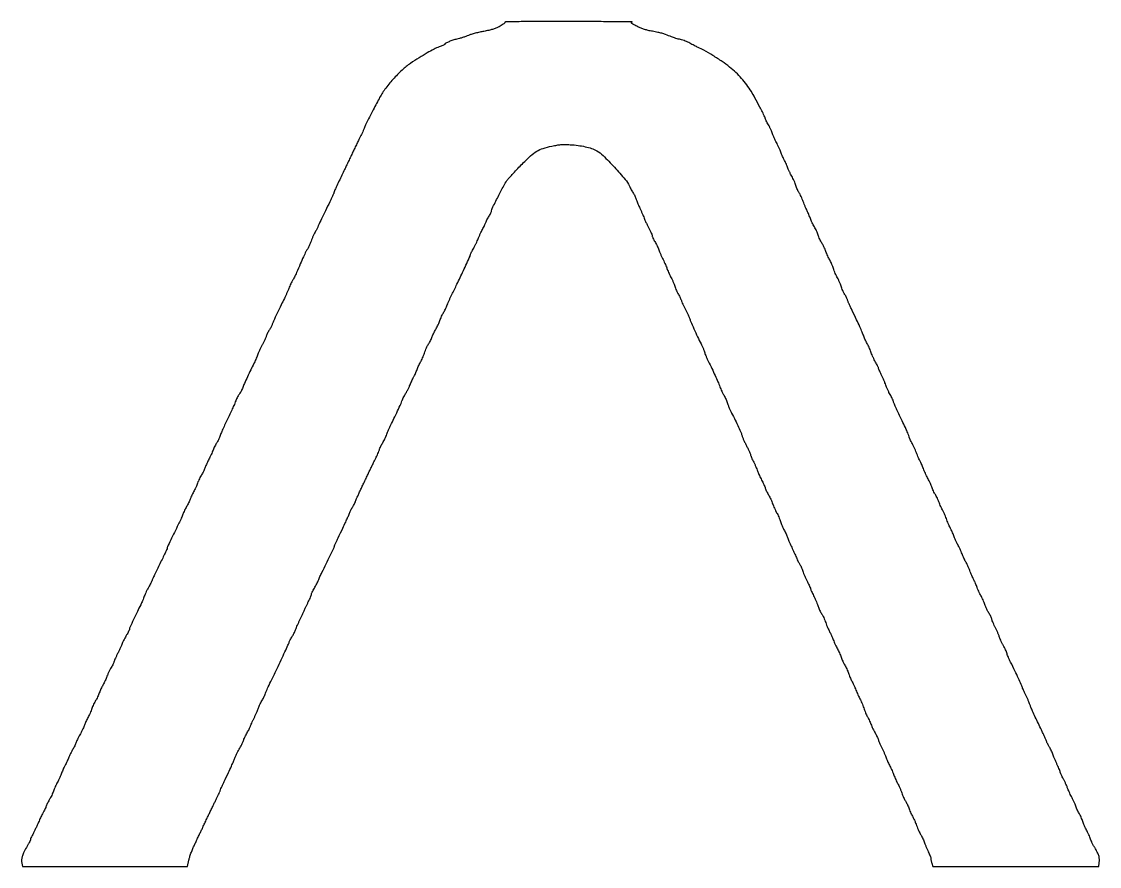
# Model space of a CAD drawing. Extents: x 123 to 7564, y 148 to 3762.
# Drawn here: x 4974 to 6290, y 148 to 1179 of the extents above; entities that cross this region are included whole.
import ezdxf

# ---------------------------------------------------------------- set-up
doc = ezdxf.new("R2010")
doc.units = 0

msp = doc.modelspace()

# ---------------------------------------------------------------- linework, layer by layer
msp.add_lwpolyline([(5564, 1177.652742, -0.223463), (5563.669324, 1176.949801, -0.017082), (5561.967385, 1175.636455, -0.02087), (5559.731551, 1174.167333, -0.014265), (5557.080459, 1172.68068, -0.022354), (5553.121281, 1170.82719, -0.024268), (5549.118118, 1169.39029, -0.020485), (5544.454425, 1168.173952, -0.009913), (5538.402568, 1166.982822, 0.011822), (5533.38261, 1165.974872, 0.009434), (5528.020802, 1164.658972, 0.00956), (5523.100862, 1163.251401, 0.02366), (5519.57211, 1161.982938, -0.012321), (5516.36327, 1160.746635, -0.007699), (5512.550105, 1159.450258, -0.007725), (5508.75105, 1158.288101, -0.013918), (5505.598459, 1157.471067, 0.02084), (5500.654213, 1156.116413, 0.022462), (5495.964494, 1154.383175, 0.020566), (5492.130756, 1152.578069, 0.134818), (5490.589097, 1151.144161, -0.136817), (5490.102647, 1150.69526, -0.00889), (5488.360881, 1149.841931, -0.012414), (5486.213363, 1148.901021, -0.008913), (5483.771248, 1147.952986, 0.03211), (5477.748562, 1145.287456, 0.010351), (5469.184514, 1140.591471, 0.009706), (5459.32709, 1134.660129, 0.007833), (5448.967855, 1127.921015, 0.039157), (5438.655546, 1119.739366, 0.023229), (5427.664302, 1108.525615, 0.023172), (5417.694749, 1096.262309, 0.037046), (5410.502288, 1084.845999, 0.001041), (5402.39612, 1069.503155, 0.004207), (5397.55009, 1060.093049, 0.006355), (5394.460458, 1053.768823, 0.025296), (5392.81465, 1049.777971, -0.014407), (5391.926012, 1047.482607, -0.005984), (5390.600028, 1044.433069, -0.005914), (5389.100756, 1041.197763, -0.007601), (5387.642176, 1038.261041, 0.004075), (5385.916713, 1034.847615, 0.001465), (5383.514183, 1029.961056, 0.001453), (5380.91221, 1024.589927, 0.001722), (5378.486244, 1019.5, -0.000307), (5376.001304, 1014.2481, -0.00022), (5373.217836, 1008.38125, -0.000222), (5370.562574, 1002.797373, -0.000478), (5368.51169, 998.5, 0.000543), (5361.639112, 984.094552, 0.003562), (5358.251925, 976.842107, 0.006092), (5356.285992, 972.41161, 0.035441), (5355.447568, 970, -0.034766), (5354.947177, 968.554419, -0.005205), (5353.71227, 965.7375, -0.005829), (5352.177966, 962.437627, -0.004999), (5350.488143, 959, 0.002242), (5345.021207, 948.031694, 0.003295), (5340.323048, 938.338361, 0.000932), (5336.265408, 929.783021, 0.110698), (5336, 928.598921, -0.112542), (5335.874442, 928.048162, -0.007558), (5335.147943, 926.59426, -0.010567), (5334.210457, 924.876766, -0.007704), (5333.09938, 923.00709, 0.0207), (5331.801626, 920.688122, 0.009255), (5330.279512, 917.539511, 0.009143), (5328.790312, 914.145729, 0.012257), (5327.573038, 911.013867, -0.010076), (5326.429296, 908.032753, -0.010021), (5325.164389, 905.094644, -0.009912), (5323.957198, 902.572423, -0.038157), (5323.060565, 901.085056, 0.040966), (5321.340194, 898.19469, 0.00536), (5318.262035, 891.728281, 0.005513), (5314.45229, 883.255019, 0.002914), (5309.903785, 872.665019, -0.009012), (5308.64918, 869.839525, -0.008473), (5307.268474, 867.001901, -0.008469), (5305.959429, 864.528243, -0.028785), (5304.988874, 862.984376, 0.033445), (5304.04035, 861.443909, 0.01019), (5302.812391, 858.994239, 0.010153), (5301.545223, 856.186771, 0.01092), (5300.424998, 853.396968, -0.00838), (5299.243064, 850.4097, -0.005449), (5297.782484, 846.997188, -0.005479), (5296.283828, 843.697023, -0.010376), (5294.992624, 841.077612, 0.006895), (5291.008263, 833.134644, 0.003482), (5286.19497, 823.020745, 0.002273), (5281.668265, 813.219862, 0.029995), (5280.23293, 809.498946, -0.029834), (5279.686671, 808.081484, -0.012928), (5278.801096, 806.263749, -0.01274), (5277.757001, 804.373609, -0.016521), (5276.700121, 802.699756, 0.019706), (5275.62696, 800.975898, 0.013255), (5274.533423, 798.93021, 0.013363), (5273.579119, 796.890865, 0.025637), (5272.943574, 795.20081, -0.024924), (5272.23344, 793.304212, -0.007401), (5270.962492, 790.480286, -0.007406), (5269.438307, 787.345192, -0.00793), (5267.85517, 784.327824, 0.00971), (5266.224101, 781.192015, 0.00739), (5264.555663, 777.697427, 0.007479), (5263.08839, 774.373442, 0.017334), (5262.112519, 771.827824, -0.011219), (5261.225219, 769.425788, -0.006619), (5260.06372, 766.596298, -0.00662), (5258.828255, 763.799776, -0.011263), (5257.712319, 761.5, 0.006018), (5253.996315, 754.042077, 0.004035), (5249.919601, 745.430698, 0.003784), (5246.266221, 737.390787, 0.014988), (5244.20765, 732.368042, -0.019011), (5243.277714, 730.150081, -0.013353), (5242.07161, 727.726279, -0.013498), (5240.790536, 725.464939, -0.027301), (5239.640336, 723.772877, 0.03063), (5238.494301, 722.062583, 0.014634), (5237.225529, 719.739318, 0.014447), (5236.037797, 717.227506, 0.019942), (5235.129079, 714.904836, -0.019378), (5233.935874, 711.844863, -0.003467), (5231.450102, 706.240795, -0.003741), (5228.441432, 699.713403, -0.00337), (5225.230495, 693, 0.003953), (5222.077152, 686.387237, 0.004859), (5219.243127, 680.164141, 0.004056), (5216.957124, 674.897418, 0.034896), (5216.12251, 672.473671, -0.029626), (5215.527188, 670.683828, -0.017566), (5214.619121, 668.625374, -0.017545), (5213.565136, 666.628617, -0.028725), (5212.519979, 665.02708, 0.027931), (5211.405411, 663.325091, 0.012589), (5210.128159, 660.980207, 0.012418), (5208.900184, 658.429977, 0.016565), (5207.921095, 656.053409, -0.010445), (5206.917384, 653.529819, -0.005924), (5205.602738, 650.515689, -0.005912), (5204.205465, 647.508444, -0.009692), (5202.943339, 645, 0.009491), (5201.718787, 642.568673, 0.006794), (5200.438503, 639.806291, 0.006863), (5199.290363, 637.140518, 0.014609), (5198.491755, 635.042692, -0.020816), (5197.68641, 633.003636, -0.010934), (5196.526037, 630.536589, -0.010858), (5195.224774, 628.056679, -0.016395), (5193.975594, 625.961967, 0.019524), (5192.703052, 623.79741, 0.011131), (5191.328086, 621.091744, 0.011105), (5190.063474, 618.302733, 0.018034), (5189.129, 615.874944, -0.015286), (5188.187726, 613.388837, -0.008462), (5186.895569, 610.411189, -0.008431), (5185.483225, 607.436033, -0.013433), (5184.165488, 604.947224, 0.01078), (5182.871183, 602.533724, 0.00783), (5181.531634, 599.795888, 0.007915), (5180.341651, 597.156319, 0.017133), (5179.529557, 595.083773, -0.019068), (5178.727432, 593.059763, -0.009809), (5177.57805, 590.58673, -0.009735), (5176.294021, 588.084727, -0.014495), (5175.065781, 585.952484, 0.015937), (5173.835849, 583.803, 0.010346), (5172.546397, 581.24661, 0.010405), (5171.389934, 578.695879, 0.019392), (5170.577782, 576.577355, -0.0157), (5169.73494, 574.329257, -0.006399), (5168.454503, 571.324966, -0.006324), (5166.995125, 568.128819, -0.008025), (5165.563266, 565.217089, 0.003879), (5160.764278, 555.65916, 0.00433), (5156.290139, 546.371031, 0.001388), (5152.29456, 537.827859, 0.111986), (5151.987451, 536.398571, -0.111457), (5151.816445, 535.59864, -0.00115), (5149.384107, 530.362981, -0.003633), (5146.514856, 524.33838, -0.002343), (5143.107381, 517.398571, 0.002127), (5139.647669, 510.360079, 0.002954), (5136.612444, 504.02333, 0.001825), (5134.1108, 498.669823, 0.037337), (5133.484465, 497, -0.037635), (5132.990856, 495.68641, -0.009337), (5131.983492, 493.61875, -0.009496), (5130.737815, 491.28907, -0.009395), (5129.400295, 489, 0.01636), (5127.972166, 486.475796, 0.010091), (5126.451354, 483.421411, 0.010116), (5125.068743, 480.338305, 0.01784), (5124.071039, 477.732463, -0.010914), (5123.133984, 475.1797, -0.007082), (5121.945015, 472.268979, -0.007121), (5120.702744, 469.45855, -0.013404), (5119.607454, 467.232463, 0.008133), (5115.536868, 459.174864, 0.004734), (5110.902755, 449.383639, 0.001489), (5106.377544, 439.506392, 0.107063), (5106, 437.76342, -0.104482), (5105.823991, 436.930317, -0.010046), (5104.943433, 435.042815, -0.012437), (5103.780673, 432.817361, -0.00951), (5102.403177, 430.441172, 0.009549), (5100.893971, 427.837312, 0.007213), (5099.333089, 424.923344, 0.007298), (5097.945768, 422.142408, 0.016735), (5097.002669, 420, -0.008801), (5096.035669, 417.705248, -0.002843), (5094.524591, 414.340539, -0.002834), (5092.801275, 410.616939, -0.003177), (5091.099492, 407.052897, 0.004806), (5089.52889, 403.735841, 0.006866), (5088.204226, 400.760561, 0.004028), (5087.146745, 398.23894, 0.097566), (5087, 397.494069, -0.109251), (5086.846715, 396.800917, -0.007935), (5085.987699, 395.02782, -0.010797), (5084.873848, 392.932555, -0.007953), (5083.553868, 390.659474, 0.015641), (5082.07387, 388.018135, 0.009332), (5080.47185, 384.791072, 0.009337), (5078.994638, 381.51363, 0.015948), (5077.90114, 378.718303, -0.013099), (5076.886738, 376.080983, -0.010522), (5075.662537, 373.298127, -0.010669), (5074.421411, 370.772859, -0.026547), (5073.378986, 368.998727, 0.025708), (5072.354267, 367.261406, 0.011397), (5071.175248, 364.873944, 0.011247), (5070.038625, 362.283074, 0.014892), (5069.128535, 359.873594, -0.016255), (5068.200658, 357.437134, -0.011499), (5067.008518, 354.763128, -0.011623), (5065.74988, 352.25821, -0.02394), (5064.628535, 350.373594, 0.024581), (5063.502354, 348.475313, 0.011556), (5062.22728, 345.92223, 0.01142), (5061.011903, 343.180345, 0.01576), (5060.056117, 340.663106, -0.01379), (5059.077366, 338.054466, -0.008391), (5057.784964, 335.025562, -0.008406), (5056.401452, 332.062947, -0.014692), (5055.143309, 329.664379, 0.012717), (5053.941219, 327.39451, 0.009573), (5052.731897, 324.842036, 0.009694), (5051.686752, 322.396823, 0.021928), (5051.014309, 320.5, -0.027516), (5050.288022, 318.521733, -0.009664), (5049.036662, 315.765625, -0.009562), (5047.54105, 312.781898, -0.011051), (5046, 310, 0.010611), (5044.456187, 307.218881, 0.009173), (5042.952272, 304.237475, 0.009269), (5041.688783, 301.484695, 0.026401), (5040.948019, 299.510553, -0.023663), (5040.261162, 297.649168, -0.011211), (5039.21046, 295.31669, -0.011084), (5038.000107, 292.92108, -0.015402), (5036.803932, 290.835773, 0.014637), (5035.526294, 288.616316, 0.007647), (5034.059397, 285.783184, 0.007599), (5032.642218, 282.828815, 0.011529), (5031.509181, 280.214873, -0.007843), (5030.436399, 277.689075, -0.006314), (5029.206657, 275.007372, -0.006388), (5028.007589, 272.558702, -0.016229), (5027.057637, 270.82226, 0.020777), (5026.142705, 269.113103, 0.009022), (5025.063568, 266.77187, 0.00891), (5024.004184, 264.238264, 0.011714), (5023.133586, 261.888276, -0.01537), (5022.188521, 259.393421, -0.00846), (5020.888172, 256.399611, -0.008427), (5019.465216, 253.40456, -0.013356), (5018.13572, 250.894478, 0.013489), (5016.804567, 248.379648, 0.008434), (5015.376394, 245.369363, 0.008463), (5014.068654, 242.353833, 0.015226), (5013.114451, 239.832658, -0.016097), (5012.188614, 237.399245, -0.01066), (5010.977499, 234.665712, -0.010734), (5009.685809, 232.057629, -0.020448), (5008.518683, 230.029595, 0.015808), (5007.383258, 228.09831, 0.010362), (5006.193089, 225.807434, 0.010427), (5005.125624, 223.525619, 0.019651), (5004.376438, 221.635746, -0.018444), (5003.65305, 219.798013, -0.01132), (5002.67319, 217.68675, -0.011344), (5001.607321, 215.638667, -0.019811), (5000.620245, 214, 0.023232), (4999.587826, 212.259237, 0.010053), (4998.370346, 209.855078, 0.009922), (4997.175406, 207.241372, 0.012977), (4996.19357, 204.80452, -0.014172), (4995.065847, 202.024767, -0.005564), (4993.361009, 198.256606, -0.005502), (4991.426224, 194.220494, -0.006833), (4989.534434, 190.511657, 0.00557), (4987.797283, 187.127146, 0.007876), (4986.33199, 184.072832, 0.0049), (4985.171676, 181.486811, 0.103356), (4985, 180.665173, -0.111166), (4984.816094, 179.848231, -0.005189), (4983.567823, 177.285257, -0.008364), (4981.992346, 174.261497, -0.005891), (4980.124503, 170.913136, 0.013741), (4976.671127, 164.487431, 0.044303), (4974.886502, 159.981592, 0.061846), (4974.242856, 156.116906, 0.052264), (4974.503671, 151.978274), (4975.175796, 148), (5075.93853, 148), (5176.701265, 148), (5178.445837, 155.75, -0.021488), (5179.432183, 159.393397, -0.010101), (5181.002259, 164.014062, -0.009988), (5182.844722, 168.796515, -0.013847), (5184.698727, 173, -0.000028), (5186.734923, 177.290092, -0.000017), (5189.138529, 182.353125, -0.000017), (5191.520006, 187.36867, -0.00003), (5193.482115, 191.5, 0.000652), (5195.454045, 195.665367, 0.000353), (5197.869273, 200.79375, 0.000352), (5200.320293, 206.017223, 0.000556), (5202.413834, 210.5, -0.002619), (5204.513258, 214.947419, -0.001708), (5206.980702, 220.059375, -0.001718), (5209.421151, 225.028146, -0.003281), (5211.421491, 229, 0.005129), (5213.136883, 232.437629, 0.005988), (5214.692885, 235.7375, 0.005343), (5215.944128, 238.554849, 0.035836), (5216.44823, 240, -0.032561), (5216.948391, 241.46459, -0.004555), (5218.204881, 244.409375, -0.005191), (5219.762289, 247.870905, -0.004387), (5221.479415, 251.5, 0.001567), (5226.735386, 262.448181, 0.004133), (5230.41017, 270.331873, 0.00551), (5232.988743, 276.154479, 0.01685), (5234.559189, 280.177395, -0.022175), (5235.407614, 282.284252, -0.008478), (5236.766287, 285.13961, -0.008376), (5238.348368, 288.194629, -0.010181), (5239.935851, 291, 0.011302), (5241.501831, 293.781907, 0.009805), (5243.019312, 296.765625, 0.00991), (5244.286955, 299.521906, 0.028319), (5245.019395, 301.5, -0.025368), (5245.716638, 303.417689, -0.01047), (5246.844492, 305.940625, -0.010327), (5248.169304, 308.601315, -0.01308), (5249.507239, 311, 0.008795), (5250.809872, 313.289069, 0.00884), (5252.028939, 315.61875, 0.008696), (5253.019905, 317.68589, 0.034702), (5253.514923, 319, -0.027602), (5254.022632, 320.408033, -0.004943), (5255.139082, 322.96875, -0.005324), (5256.510229, 325.94528, -0.004787), (5257.992991, 329, 0.006799), (5259.513482, 332.164801, 0.006178), (5260.99796, 335.471875, 0.006195), (5262.252509, 338.46268, 0.019757), (5262.985306, 340.5, -0.024499), (5263.695691, 342.417731, -0.010128), (5264.834478, 344.940625, -0.009993), (5266.16681, 347.60133, -0.012683), (5267.507239, 350, 0.009228), (5268.807253, 352.289069, 0.009299), (5270.018468, 354.61875, 0.009149), (5270.998162, 356.686052, 0.036644), (5271.479278, 358, -0.035534), (5272.431918, 360.619678, -0.003165), (5275.33332, 367.010891, -0.003115), (5279.58503, 376.072479, -0.000994), (5286.020406, 389.5, 0.001783), (5291.082417, 400.104867, 0.002274), (5295.670293, 409.920494, 0.001964), (5299.42425, 418.132712, 0.015487), (5301.03139, 422, -0.021504), (5301.730008, 423.625626, -0.010376), (5302.755828, 425.646875, -0.010269), (5303.914065, 427.713, -0.014506), (5305.035617, 429.5, 0.019575), (5306.153952, 431.322642, 0.012869), (5307.302673, 433.5, 0.012954), (5308.312734, 435.680362, 0.024239), (5308.996498, 437.5, -0.018856), (5309.737193, 439.537465, -0.005926), (5310.995439, 442.528125, -0.005911), (5312.4799, 445.835201, -0.006515), (5313.996073, 449, 0.003456), (5315.518267, 452.128121, 0.003301), (5317.020828, 455.325, 0.003272), (5318.310427, 458.165187, 0.011786), (5319.077762, 460, -0.01401), (5319.850031, 461.823786, -0.003969), (5321.15329, 464.61737, -0.003995), (5322.676321, 467.750797, -0.004215), (5324.222746, 470.803811, 0.009031), (5325.669234, 473.729084, 0.011528), (5326.890432, 476.477664, 0.009557), (5327.80947, 478.806068, 0.089443), (5328, 479.86264, -0.096637), (5328.196962, 480.872208, -0.01325), (5329.059764, 482.84734, -0.014812), (5330.226325, 485.155453, -0.012033), (5331.607707, 487.558828, 0.010065), (5333.089839, 490.114164, 0.008449), (5334.559822, 492.879629, 0.008546), (5335.81699, 495.452018, 0.02314), (5336.591317, 497.329271, -0.013764), (5337.318942, 499.19159, -0.005518), (5338.412027, 501.69947, -0.005456), (5339.650001, 504.377709, -0.006863), (5340.857363, 506.829271, 0.003088), (5346.081824, 517.238576, 0.003236), (5351.095374, 527.551, 0.000773), (5355.728222, 537.277925, 0.111771), (5356.001935, 538.5, -0.101621), (5356.142054, 539.190285, -0.002836), (5357.356837, 541.996875, -0.005703), (5358.848257, 545.287283, -0.003873), (5360.61757, 549, 0.000921), (5366.368636, 560.886776, 0.003664), (5369.831135, 568.214, 0.005904), (5372.169888, 573.418748, 0.010623), (5373.945907, 577.748492, -0.014108), (5374.901198, 580.031937, -0.009802), (5376.102571, 582.557245, -0.009894), (5377.35232, 584.937777, -0.020053), (5378.445922, 586.748492, 0.018576), (5379.497966, 588.478828, 0.011399), (5380.613488, 590.588794, 0.011423), (5381.623455, 592.730238, 0.01994), (5382.347521, 594.553786, -0.016279), (5383.215897, 596.788333, -0.003424), (5384.886821, 600.632223, -0.003585), (5386.888399, 605.065733, -0.00339), (5388.990454, 609.553786, 0.000419), (5391.312681, 614.436174, 0.000273), (5393.985221, 620.075175, 0.000275), (5396.585488, 625.577238, 0.000525), (5398.667037, 630, -0.001914), (5400.616668, 634.112769, -0.001443), (5402.789863, 638.61875, -0.001458), (5404.857203, 642.84245, -0.00337), (5406.440676, 646, 0.008468), (5407.800413, 648.781825, 0.007173), (5409.144946, 651.765625, 0.007246), (5410.291909, 654.52039, 0.020049), (5410.99204, 656.5, -0.024908), (5411.669731, 658.35854, -0.011996), (5412.711816, 660.670588, -0.011863), (5413.916226, 663.034787, -0.016645), (5415.109982, 665.080725, 0.019371), (5416.352879, 667.237804, 0.010695), (5417.71078, 669.960698, 0.01065), (5418.971193, 672.783753, 0.016814), (5419.917734, 675.260891, -0.012696), (5420.873012, 677.823994, -0.0069), (5422.169338, 680.925073, -0.00687), (5423.575691, 684.045009, -0.010808), (5424.877484, 686.680166, 0.007147), (5428.767677, 694.411855, 0.004165), (5433.223057, 703.789401, 0.00257), (5437.350096, 712.786564, 0.039356), (5438.509484, 716, -0.041224), (5439.006276, 717.361011, -0.008388), (5440.121682, 719.675, -0.008788), (5441.514815, 722.328123, -0.00814), (5443.03533, 725, 0.010462), (5444.662299, 727.890077, 0.007349), (5446.376574, 731.20625, 0.007419), (5447.924449, 734.430528, 0.015377), (5449.016824, 737, -0.00964), (5449.978647, 739.336476, -0.007776), (5451.098861, 741.809366, -0.007871), (5452.204854, 744.060675, -0.019957), (5453.09802, 745.648906, 0.023984), (5453.97345, 747.235352, 0.00969), (5455.019779, 749.475886, 0.009562), (5456.054817, 751.934966, 0.011977), (5456.915727, 754.255056, -0.015003), (5457.812944, 756.628855, -0.010455), (5458.960635, 759.253054, -0.010557), (5460.168398, 761.726059, -0.021424), (5461.240533, 763.606151, 0.026876), (5462.340014, 765.583981, 0.010603), (5463.645494, 768.412432, 0.010458), (5464.929971, 771.534596, 0.012875), (5465.99109, 774.5, -0.014863), (5467.068315, 777.473116, -0.011792), (5468.401661, 780.61875, -0.011966), (5469.777659, 783.478757, -0.028996), (5470.962843, 785.5, 0.019811), (5472.118979, 787.391252, 0.010822), (5473.392532, 789.79375, 0.01077), (5474.582828, 792.294466, 0.016834), (5475.486962, 794.5, -0.015545), (5476.402464, 796.749768, -0.009052), (5477.632395, 799.392003, -0.009044), (5478.961542, 801.996654, -0.015092), (5480.184707, 804.13235, 0.018059), (5481.409577, 806.300746, 0.010178), (5482.745121, 809.011876, 0.010148), (5483.983138, 811.806079, 0.016355), (5484.910031, 814.238501, -0.014962), (5485.809428, 816.618657, -0.010448), (5486.958892, 819.248191, -0.010551), (5488.167868, 821.724975, -0.021468), (5489.240293, 823.606151, 0.019999), (5490.331116, 825.506607, 0.009285), (5491.600749, 828.053145, 0.009181), (5492.836941, 830.78039, 0.012641), (5493.839674, 833.276897, -0.010426), (5494.907392, 835.969613, -0.005214), (5496.363816, 839.331742, -0.005174), (5497.944191, 842.781692, -0.007608), (5499.410002, 845.776897, 0.00628), (5505.609695, 858.360472, 0.002835), (5513.437144, 875.006652, 0.00055), (5521.583495, 892.640086, 0.107663), (5522.002571, 894.539319, -0.11193), (5522.142818, 895.150382, -0.006695), (5522.99058, 896.853219, -0.009782), (5524.076152, 898.864754, -0.007049), (5525.362396, 901.067384, 0.014385), (5526.808172, 903.628768, 0.008668), (5528.380874, 906.742055, 0.008679), (5529.837716, 909.893038, 0.015005), (5530.923622, 912.567384, -0.012061), (5531.987223, 915.231693, -0.007207), (5533.373261, 918.349207, -0.007212), (5534.843869, 921.415567, -0.012412), (5536.16788, 923.919277, 0.009), (5537.424872, 926.257509, 0.007344), (5538.68765, 928.80261, 0.007431), (5539.780881, 931.179941, 0.019246), (5540.476481, 932.933341, -0.024242), (5541.179819, 934.65585, -0.009971), (5542.290962, 936.920852, -0.009838), (5543.581972, 939.308414, -0.012452), (5544.872398, 941.459845, 0.014037), (5546.069827, 943.47065, 0.016692), (5547.081267, 945.434251, 0.015611), (5547.820374, 947.129922, 0.095244), (5548, 948.06435, -0.115616), (5548.667919, 950.914263, -0.002009), (5555.840262, 965.23068, -0.004716), (5562.771328, 978.613018, -0.031527), (5566.690298, 985, -0.028267), (5568.715409, 987.556651, -0.004178), (5573.134367, 992.447272, -0.0047), (5578.463841, 998.139088, -0.004027), (5584.179077, 1004.033265, -0.011617), (5595.518484, 1015.018249, -0.048557), (5603.079389, 1020.757153, -0.061659), (5610.69152, 1024.239503, -0.026678), (5621.5, 1027.028695, -0.010147), (5627.727233, 1028.15484, -0.021522), (5632.594338, 1028.719889, -0.021237), (5637.532261, 1028.868436, -0.009622), (5644, 1028.663749, -0.019795), (5653.433882, 1027.807993, -0.023661), (5662.218077, 1026.233474, -0.025894), (5669.946908, 1024.040679, -0.042577), (5676.167188, 1021.312488, -0.070851), (5683.956105, 1015.514529, -0.010108), (5697.841733, 1001.172093, -0.009969), (5711.144592, 986.279171, -0.073294), (5716.22246, 978.229998, 0.012421), (5717.186872, 976.188422, 0.006889), (5718.458967, 973.744551, 0.006866), (5719.816138, 971.303615, 0.011001), (5721.048143, 969.263035, -0.018044), (5722.185435, 967.317929, -0.015073), (5723.253828, 965.176931, -0.015339), (5724.112361, 963.157812, -0.039591), (5724.568327, 961.642158, 0.032872), (5725.027681, 960.037484, 0.009895), (5725.932637, 957.664355, 0.00987), (5727.055932, 955.03571, 0.010566), (5728.258081, 952.513094, -0.008089), (5729.575646, 949.783189, -0.004893), (5731.051574, 946.510769, -0.0049), (5732.453854, 943.231768, -0.00858), (5733.541192, 940.486793, 0.012351), (5734.700469, 937.62346, 0.005631), (5736.348913, 933.938679, 0.005572), (5738.17386, 930.092914, 0.007634), (5739.907207, 926.676191, -0.008598), (5741.474617, 923.571733, -0.011158), (5742.797742, 920.671742, -0.008981), (5743.799894, 918.218146, -0.092715), (5744, 917.148272, 0.093445), (5744.183249, 916.176313, 0.016307), (5744.921901, 914.454772, 0.017204), (5745.936872, 912.468115, 0.014679), (5747.138386, 910.445781, -0.017172), (5748.468013, 908.1822, -0.01083), (5749.87011, 905.456528, -0.010872), (5751.133734, 902.713585, -0.019585), (5752.030775, 900.406228, 0.014212), (5752.948353, 897.968821, 0.00617), (5754.299585, 894.780047, 0.006099), (5755.820315, 891.423028, 0.008068), (5757.291316, 888.406228, -0.008191), (5758.72272, 885.468797, -0.007172), (5760.123965, 882.353704, -0.007228), (5761.308682, 879.503301, -0.021289), (5762.010302, 877.5, 0.022752), (5762.699332, 875.55093, 0.008783), (5763.823766, 872.9125, 0.008675), (5765.144769, 870.090283, 0.010596), (5766.48121, 867.5, -0.013049), (5767.856428, 864.80216, -0.00871), (5769.295492, 861.646875, -0.008772), (5770.584747, 858.536423, -0.016987), (5771.486034, 856, 0.018438), (5772.358595, 853.566817, 0.011647), (5773.545725, 850.79375, 0.011694), (5774.841516, 848.119231, 0.021035), (5776.045405, 846, -0.016418), (5777.172952, 844.057131, -0.014021), (5778.23471, 841.940625, -0.014247), (5779.091564, 839.960722, -0.038507), (5779.548176, 838.5, 0.041056), (5780.071216, 836.856196, 0.008237), (5781.287619, 834.03125, 0.008653), (5782.818421, 830.782817, 0.007983), (5784.501077, 827.5, -0.005514), (5786.185236, 824.253829, -0.006325), (5787.720198, 821.115625, -0.005745), (5788.956346, 818.42572, -0.035745), (5789.473252, 817, 0.032993), (5790.819368, 813.222494, 0.003085), (5794.798278, 804.178208, 0.004303), (5799.297434, 794.348024, 0.005731), (5803.563839, 785.5, -0.006414), (5805.272883, 781.943229, -0.00884), (5806.709821, 778.703125, -0.006057), (5807.826566, 775.967924, -0.099433), (5808, 775, 0.099186), (5808.172962, 774.03198, 0.006048), (5809.286486, 771.296875, 0.008824), (5810.719362, 768.056769, 0.006404), (5812.423589, 764.5, -0.003911), (5816.799635, 755.482692, -0.00485), (5820.724766, 747.020163, -0.005333), (5824.031862, 739.492157, -0.010243), (5826.494183, 733.376609, 0.012016), (5827.566055, 730.741464, 0.008944), (5828.870079, 727.884836, 0.009052), (5830.197524, 725.233793, 0.020194), (5831.323233, 723.280017, -0.023731), (5832.393822, 721.391158, -0.012767), (5833.540801, 718.97152, -0.012688), (5834.586586, 716.439957, -0.019427), (5835.350288, 714.192179, 0.020933), (5836.208001, 711.692428, 0.008034), (5837.599634, 708.292014, 0.007939), (5839.229791, 704.645587, 0.009681), (5840.874735, 701.28877, -0.005344), (5845.277204, 692.498469, -0.006343), (5849.239839, 684.101794, -0.005472), (5852.413011, 676.944524, -0.041629), (5853.583033, 673.450821, 0.039275), (5854.137904, 671.767739, 0.006298), (5855.516861, 668.591228, 0.006933), (5857.24365, 664.885131, 0.006032), (5859.152487, 661.051231, -0.005727), (5861.009506, 657.327104, -0.008026), (5862.576043, 653.95643, -0.00516), (5863.810511, 651.105918, -0.099922), (5864, 650.167201, 0.094083), (5864.171897, 649.261748, 0.006946), (5865.133565, 646.916357, 0.009463), (5866.380885, 644.137711, 0.007032), (5867.858944, 641.11597, -0.00694), (5869.429429, 637.906762, -0.006367), (5870.957218, 634.562191, -0.006376), (5872.244199, 631.543525, -0.02074), (5872.987319, 629.5, 0.021271), (5873.698467, 627.55083, 0.008236), (5874.841553, 624.9125, 0.008137), (5876.175701, 622.090266, 0.00997), (5877.517, 619.5, -0.010458), (5878.8551, 616.90972, -0.008556), (5880.179611, 614.0875, -0.008663), (5881.308707, 611.449089, -0.022426), (5882.002985, 609.5, 0.025159), (5882.676469, 607.641466, 0.012112), (5883.715031, 605.329412, 0.011976), (5884.917022, 602.965222, 0.016791), (5886.109982, 600.919275, -0.019779), (5887.35657, 598.751705, -0.010682), (5888.726491, 595.993637, -0.010624), (5890.003961, 593.120612, -0.016446), (5890.971219, 590.583654, 0.013918), (5891.939233, 588.005647, 0.008383), (5893.222539, 585.002223, 0.008393), (5894.599345, 582.057508, 0.014517), (5895.854899, 579.664379, -0.015815), (5897.093509, 577.288583, -0.00954), (5898.417176, 574.401411, -0.009552), (5899.62397, 571.479596, -0.01649), (5900.5, 569, 0.015421), (5901.366102, 566.531721, 0.009182), (5902.540727, 563.646875, 0.009186), (5903.81824, 560.812154, 0.015666), (5905.001792, 558.5, -0.012201), (5906.150742, 556.293279, -0.00895), (5907.320575, 553.79375, -0.009054), (5908.343307, 551.386403, -0.019788), (5909.019219, 549.5, 0.018568), (5909.723958, 547.517931, 0.006704), (5910.866836, 544.754546, 0.006639), (5912.200612, 541.758544, 0.007842), (5913.543791, 538.962284, -0.005698), (5914.978255, 536.008503, -0.003571), (5916.592234, 532.522049, -0.003584), (5918.132557, 529.065824, -0.00653), (5919.333004, 526.2187, 0.010246), (5920.442978, 523.639847, 0.009299), (5921.692633, 521.023097, 0.009354), (5922.898018, 518.723738, 0.029315), (5923.824715, 517.246164, -0.036975), (5924.717791, 515.772578, -0.012417), (5925.803784, 513.501901, -0.012278), (5926.884965, 510.921121, -0.013743), (5927.795528, 508.384843, 0.013914), (5928.811706, 505.557423, 0.007056), (5930.238953, 502.055059, 0.007003), (5931.814797, 498.479166, 0.010379), (5933.303977, 495.395094, -0.005728), (5934.699683, 492.571964, -0.006202), (5935.992892, 489.791059, -0.005871), (5937.043331, 487.381705, -0.029717), (5937.532056, 486, 0.029691), (5938.015377, 484.633342, 0.006227), (5939.031168, 482.307294, 0.006508), (5940.280288, 479.634676, 0.00612), (5941.623787, 476.939726, -0.011081), (5943.02429, 474.059199, -0.00827), (5944.444719, 470.825121, -0.008369), (5945.682393, 467.73146, -0.018791), (5946.492756, 465.336348, 0.022398), (5947.259945, 463.121579, 0.014487), (5948.334629, 460.630024, 0.014568), (5949.528846, 458.251583, 0.026551), (5950.659892, 456.396623, -0.029586), (5951.851005, 454.41623, -0.011963), (5953.246455, 451.588383, -0.011788), (5954.607088, 448.465589, -0.01467), (5955.716557, 445.5, 0.010363), (5956.799756, 442.526854, 0.008382), (5958.081282, 439.38125, 0.008488), (5959.361874, 436.518341, 0.021571), (5960.414492, 434.5, -0.017083), (5961.456793, 432.544433, -0.007689), (5962.696339, 429.9125, -0.007602), (5963.921728, 427.08979, -0.010278), (5964.937577, 424.5, 0.011384), (5965.988154, 421.838997, 0.007274), (5967.323806, 418.79375, 0.007308), (5968.720648, 415.845809, 0.01351), (5969.95425, 413.5, -0.014766), (5971.148486, 411.215143, -0.009168), (5972.420366, 408.469155, -0.009195), (5973.576989, 405.710701, -0.01638), (5974.411509, 403.394996, 0.019992), (5975.254612, 401.107397, 0.011739), (5976.434958, 398.439681, 0.011731), (5977.742431, 395.823769, 0.019556), (5978.978745, 393.694568, -0.021592), (5980.207062, 391.559166, -0.012892), (5981.489897, 388.923951, -0.012895), (5982.634215, 386.228393, -0.021754), (5983.434883, 383.907317, 0.017966), (5984.210702, 381.601793, 0.0112), (5985.27615, 378.956775, 0.011236), (5986.445201, 376.392837, 0.019958), (5987.537935, 374.345057, -0.017544), (5988.697658, 372.196769, -0.007717), (5990.087149, 369.279353, -0.007626), (5991.467309, 366.136613, -0.010147), (5992.619468, 363.237312, 0.009279), (5993.756335, 360.361961, 0.007323), (5995.089407, 357.292496, 0.007413), (5996.411697, 354.477884, 0.018172), (5997.488643, 352.460548, -0.023449), (5998.546113, 350.428376, -0.009445), (5999.805227, 347.563024, -0.009322), (6001.047261, 344.421444, -0.011662), (6002.076449, 341.460548, 0.011963), (6003.093934, 338.539003, 0.010281), (6004.299812, 335.516536, 0.010403), (6005.508242, 332.817676, 0.029131), (6006.50133, 331, -0.021973), (6007.495284, 329.241028, -0.008919), (6008.698888, 326.765625, -0.008805), (6009.900651, 324.05359, -0.011084), (6010.912729, 321.5, 0.013792), (6011.969796, 318.874494, 0.009334), (6013.311807, 315.940625, 0.009408), (6014.715976, 313.152134, 0.018487), (6015.954723, 311, -0.017029), (6017.122318, 308.985086, -0.011997), (6018.30166, 306.646875, -0.012125), (6019.322919, 304.353238, -0.024782), (6019.989132, 302.5, 0.021592), (6020.70678, 300.462969, 0.006738), (6021.955124, 297.471875, 0.00672), (6023.441069, 294.164807, 0.007371), (6024.971696, 291, -0.007062), (6026.504734, 287.835196, -0.006429), (6027.997918, 284.528125, -0.006445), (6029.256715, 281.537155, -0.02061), (6029.98711, 279.5, 0.02127), (6030.670026, 277.603149, 0.009416), (6031.723907, 275.157964, 0.0093), (6032.939235, 272.605475, 0.012375), (6034.143309, 270.335621, -0.014493), (6035.399022, 267.943999, -0.008405), (6036.774706, 265.004254, -0.008397), (6038.055998, 262.007897, -0.013983), (6039.021196, 259.438393, 0.013045), (6039.966212, 256.908222, 0.008509), (6041.18183, 254.037505, 0.008559), (6042.463752, 251.276623, 0.01614), (6043.606809, 249.102772, -0.018129), (6044.774375, 246.860712, -0.008332), (6046.139245, 243.862522, -0.00824), (6047.472194, 240.656787, -0.01129), (6048.558235, 237.72709, 0.01248), (6049.606977, 234.918547, 0.011421), (6050.824215, 232.080564, 0.011508), (6052.02701, 229.597145, 0.036197), (6052.988774, 228.015766, -0.032658), (6053.928044, 226.495685, -0.012391), (6055.043442, 224.263559, -0.012211), (6056.139861, 221.76967, -0.014606), (6057.045214, 219.368582, 0.01322), (6057.978098, 216.873551, 0.009062), (6059.16197, 214.091784, 0.00914), (6060.400721, 211.452076, 0.018263), (6061.493088, 209.421581, -0.020134), (6062.629167, 207.290775, -0.008026), (6064.02007, 204.285896, -0.007928), (6065.418589, 200.992849, -0.00989), (6066.607731, 197.889957, 0.011267), (6067.787258, 194.837335, 0.00982), (6069.155799, 191.696318, 0.009923), (6070.505829, 188.904266, 0.028602), (6071.587588, 187.04701, -0.024629), (6072.624556, 185.298723, -0.011263), (6073.811279, 182.924885, -0.011123), (6074.951382, 180.363704, -0.015059), (6075.859025, 177.998727, 0.010146), (6076.816429, 175.4289, 0.005026), (6078.12987, 172.205876, 0.004986), (6079.559378, 168.889631, 0.007278), (6080.889949, 166, -0.010317), (6082.080186, 163.373236, -0.01242), (6083.08554, 160.855956, -0.011129), (6083.827863, 158.70891, -0.077706), (6083.999211, 157.61602, 0.038396), (6084.074936, 156.636739, 0.011247), (6084.340015, 155.149815, 0.011226), (6084.714833, 153.484342, 0.011821), (6085.158288, 151.86602), (6086.316575, 148), (6187.597015, 148), (6288.877454, 148), (6289.53844, 152.407768, 0.041414), (6289.818869, 156.646091, 0.062747), (6289.296432, 160.299358, 0.050732), (6287.777202, 164.230856, 0.01815), (6284.85807, 169.493685, -0.012502), (6283.187083, 172.427656, -0.009389), (6281.491219, 175.733907, -0.009506), (6280.012472, 178.906627, -0.021446), (6279.043105, 181.374713, 0.016026), (6278.132189, 183.769938, 0.008434), (6276.856057, 186.68745, 0.008382), (6275.447172, 189.634403, 0.012771), (6274.116876, 192.138912, -0.015795), (6272.802306, 194.650346, -0.010367), (6271.441529, 197.618245, -0.010433), (6270.235652, 200.566105, -0.019693), (6269.407956, 202.99799, 0.01891), (6268.621154, 205.321643, 0.01264), (6267.554544, 207.919541, 0.012737), (6266.391111, 210.388684, 0.024327), (6265.312349, 212.297258, -0.020848), (6264.215377, 214.206923, -0.010709), (6262.994259, 216.682159, -0.010624), (6261.844214, 219.287924, -0.015757), (6260.958375, 221.620985, 0.016145), (6260.010834, 224.11072, 0.007846), (6258.648922, 227.230272, 0.007773), (6257.128362, 230.436244, 0.011116), (6255.673103, 233.227135, -0.010036), (6254.260516, 235.921979, -0.008424), (6252.86939, 238.832346, -0.008521), (6251.688522, 241.534533, -0.023077), (6250.973724, 243.5, 0.024387), (6250.235723, 245.512843, 0.007963), (6248.957035, 248.40631, 0.007914), (6247.432648, 251.579278, 0.008849), (6245.862349, 254.58531, -0.007914), (6244.383049, 257.404296, -0.010545), (6243.134565, 260.013163, -0.008029), (6242.178304, 262.218162, -0.098603), (6242, 263.113522, 0.089501), (6241.836239, 264.021054, 0.00697), (6240.939058, 266.327409, 0.009336), (6239.771605, 269.061186, 0.006997), (6238.388283, 272.028212, -0.00673), (6236.864898, 275.291105, -0.005054), (6235.273509, 278.920413, -0.005111), (6233.845427, 282.366095, -0.011688), (6232.85657, 284.998727, 0.014364), (6231.955102, 287.360229, 0.010729), (6230.831861, 289.910701, 0.010867), (6229.668875, 292.269662, 0.024188), (6228.660108, 293.998727, -0.016211), (6227.695122, 295.593757, -0.010443), (6226.676645, 297.499626, -0.010498), (6225.757576, 299.407604, -0.01939), (6225.104632, 301, 0.014949), (6224.323566, 302.95411, 0.002944), (6222.796936, 306.409375, 0.003119), (6220.968846, 310.414826, 0.002891), (6219.0447, 314.5, -0.000548), (6211.542636, 330.235928, -0.004243), (6208.107585, 337.622482, -0.009045), (6206.146733, 342.149922, -0.023392), (6204.94716, 345.5, 0.020893), (6204.229164, 347.537173, 0.006534), (6202.986754, 350.528125, 0.006517), (6201.510681, 353.835195, 0.007159), (6199.992991, 357, -0.005164), (6198.513076, 360.054721, -0.005757), (6197.150486, 363.03125, -0.005341), (6196.046133, 365.592378, -0.029974), (6195.553745, 367, 0.0371), (6194.467983, 369.96769, 0.003084), (6191.038677, 377.424099, 0.0039), (6186.652839, 386.619756, 0.002451), (6181.39016, 397.302467, -0.006616), (6179.708571, 400.788881, -0.008986), (6178.289609, 403.981697, -0.006409), (6177.190099, 406.676311, -0.093925), (6177, 407.679359, 0.096339), (6176.812891, 408.641439, 0.008914), (6175.859587, 410.883709, 0.011222), (6174.604567, 413.533917, 0.008575), (6173.117744, 416.376892, -0.008732), (6171.539283, 419.397397, -0.007828), (6170.006825, 422.582587, -0.007874), (6168.721027, 425.484991, -0.024238), (6167.979059, 427.5, 0.019751), (6167.24955, 429.53734, 0.006194), (6166.000087, 432.528125, 0.006178), (6164.521349, 435.835199, 0.0068), (6163.006481, 439, -0.007402), (6161.531317, 442.091406, -0.007752), (6160.171637, 445.178125, -0.007491), (6159.079638, 447.877322, -0.033808), (6158.574372, 449.5, 0.039201), (6158.100707, 450.965403, 0.014187), (6157.209557, 452.964338, 0.013969), (6156.105853, 455.106926, 0.016162), (6154.933584, 457.080725, -0.020567), (6153.667809, 459.255361, -0.010992), (6152.275878, 462.036674, -0.010926), (6150.977411, 464.942906, -0.016742), (6149.99328, 467.519533, 0.013421), (6149.015989, 470.130131, 0.008318), (6147.735968, 473.14353, 0.008342), (6146.372068, 476.078622, 0.01487), (6145.139058, 478.438808, -0.013348), (6143.891956, 480.808368, -0.00729), (6142.483374, 483.775775, -0.00726), (6141.138968, 486.834699, -0.011461), (6140.084755, 489.5, 0.008712), (6139.099591, 492.031322, 0.007348), (6137.97132, 494.675773, 0.007426), (6136.870525, 497.058249, 0.020376), (6136.001293, 498.694121, -0.023356), (6135.113894, 500.388465, -0.007252), (6133.937941, 503.012912, -0.007233), (6132.707041, 505.988061, -0.007906), (6131.60013, 508.911028, 0.010974), (6130.456047, 511.877087, 0.009108), (6129.112748, 514.982155, 0.009221), (6127.777277, 517.782741, 0.024404), (6126.689789, 519.716907, -0.021011), (6125.620993, 521.588006, -0.009186), (6124.355531, 524.151217, -0.009072), (6123.109498, 526.925898, -0.011976), (6122.081406, 529.5, 0.012083), (6121.013352, 532.1725, 0.007526), (6119.639147, 535.254536, 0.00755), (6118.191493, 538.254695, 0.013561), (6116.900649, 540.664379, -0.01487), (6115.629167, 543.052919, -0.008706), (6114.242869, 545.982195, -0.008701), (6112.956844, 548.963798, -0.014612), (6111.994676, 551.515474, 0.012184), (6111.095394, 553.935916, 0.009657), (6110.010186, 556.506906, 0.009786), (6108.910344, 558.853496, 0.023932), (6107.986414, 560.521982, -0.028122), (6107.033604, 562.277146, -0.00914), (6105.822185, 564.969314, -0.009079), (6104.582652, 568.015963, -0.010099), (6103.5, 571, 0.009959), (6102.419651, 573.980299, 0.009023), (6101.187069, 577.015711, 0.009075), (6099.985432, 579.692685, 0.028383), (6099.045091, 581.427041, -0.023494), (6098.098535, 583.132866, -0.007975), (6096.880628, 585.695449, -0.007911), (6095.623238, 588.57353, -0.009019), (6094.513638, 591.367538, 0.011961), (6093.371312, 594.195334, 0.009668), (6092.014678, 597.175588, 0.009797), (6090.655255, 599.877802, 0.024731), (6089.532925, 601.770882, -0.025253), (6088.443772, 603.612378, -0.011476), (6087.199195, 606.12021, -0.01133), (6086.005084, 608.830059, -0.015259), (6085.056117, 611.336894, 0.014319), (6084.074225, 613.945504, 0.008693), (6082.772051, 616.974438, 0.008707), (6081.374374, 619.936963, 0.015169), (6080.099351, 622.335621, -0.01333), (6078.809759, 624.740304, -0.007491), (6077.366266, 627.723905, -0.007471), (6075.997909, 630.782381, -0.0121), (6074.937021, 633.426608, 0.008393), (6073.957653, 635.921001, 0.007182), (6072.844697, 638.515083, 0.007251), (6071.765061, 640.843621, 0.020445), (6070.921656, 642.426608, -0.024789), (6070.054724, 644.088365, -0.007041), (6068.8736, 646.753211, -0.007074), (6067.623113, 649.804234, -0.007433), (6066.480708, 652.839643, 0.012662), (6065.260959, 655.980544, 0.009705), (6063.7756, 659.350487, 0.009832), (6062.261485, 662.451452, 0.022826), (6060.976895, 664.697485, -0.018621), (6059.833778, 666.657738, -0.015691), (6058.768541, 668.811472, -0.015978), (6057.920573, 670.839763, -0.041659), (6057.482787, 672.357842, 0.049007), (6056.546567, 675.43412, 0.007696), (6054.026066, 681.253074, 0.005825), (6050.022757, 689.850203, 0.001538), (6043.420344, 703.5, -0.006196), (6041.691264, 707.161319, -0.006995), (6040.124064, 710.720061, -0.00645), (6038.8742, 713.77863, -0.037556), (6038.36016, 715.440634, 0.041289), (6037.884667, 716.938361, 0.012097), (6036.912293, 719.15052, 0.012063), (6035.692967, 721.596465, 0.012667), (6034.375851, 723.940634, -0.015606), (6032.96131, 726.493207, -0.009547), (6031.44599, 729.584789, -0.009566), (6030.061056, 732.706927, -0.016756), (6029.052246, 735.348009, 0.012501), (6028.031936, 738.088923, 0.006051), (6026.597255, 741.545092, 0.005996), (6025.014998, 745.111598, 0.008581), (6023.520141, 748.232366, -0.006192), (6022.171727, 751.013228, -0.008522), (6021.034042, 753.546787, -0.00583), (6020.146278, 755.686052, -0.095715), (6020, 756.443185, 0.108266), (6019.840559, 757.170891, 0.008322), (6018.967737, 758.986898, 0.011101), (6017.831883, 761.132527, 0.008234), (6016.485914, 763.453374, -0.017791), (6015.022461, 766.091715, -0.011916), (6013.530524, 769.203864, -0.012009), (6012.227865, 772.292026, -0.023067), (6011.359684, 774.834673, 0.020294), (6010.533506, 777.298892, 0.0125), (6009.373006, 780.12958, 0.012529), (6008.083226, 782.875466, 0.021857), (6006.860386, 785.072477, -0.017283), (6005.618316, 787.25679, -0.009978), (6004.26898, 789.963107, -0.009964), (6003.021617, 792.736651, -0.01644), (6002.09288, 795.13235, 0.015155), (6000.201182, 800.049496, 0.006271), (5997.359374, 806.585985, 0.00477), (5993.427735, 815.109408, 0.002006), (5987.985137, 826.5, -0.003869), (5986.086434, 830.512082, -0.004719), (5984.374224, 834.296875, -0.003982), (5982.990876, 837.502097, -0.032941), (5982.471744, 839, 0.036608), (5982.024434, 840.260745, 0.01131), (5981.171683, 842.0875, 0.011246), (5980.122474, 844.093747, 0.01213), (5979.009137, 846, -0.020608), (5977.819178, 848.119132, -0.011418), (5976.535071, 850.79375, -0.011371), (5975.355992, 853.566799, -0.017962), (5974.486034, 856, 0.017298), (5973.582978, 858.536393, 0.008922), (5972.288077, 861.646875, 0.008857), (5970.840861, 864.802135, 0.013251), (5969.455968, 867.5, -0.014115), (5968.087431, 870.177371, -0.009855), (5966.690304, 873.267751, -0.009951), (5965.467299, 876.286036, -0.02029), (5964.6521, 878.709366, 0.017805), (5963.888876, 881.016051, 0.011281), (5962.844306, 883.648854, 0.011328), (5961.699985, 886.191344, 0.020473), (5960.63261, 888.209366, -0.016196), (5959.517242, 890.275183, -0.007831), (5958.218221, 892.984974, -0.007757), (5956.951551, 895.853383, -0.011051), (5955.923103, 898.44161, 0.014184), (5954.87089, 901.042053, 0.00957), (5953.530694, 903.948961, 0.009645), (5952.125462, 906.712439, 0.018867), (5950.88239, 908.846504, -0.022129), (5949.690251, 910.924169, -0.01313), (5948.446902, 913.495386, -0.013127), (5947.339393, 916.130289, -0.021984), (5946.566155, 918.404894, 0.024114), (5945.769382, 920.71639, 0.013165), (5944.583159, 923.472063, 0.013093), (5943.227541, 926.215075, 0.020274), (5941.901839, 928.5, -0.01695), (5940.557891, 930.781308, -0.01085), (5939.146322, 933.51413, -0.010903), (5937.878545, 936.254727, -0.019963), (5936.984938, 938.548103, 0.010003), (5936.163444, 940.787237, 0.006444), (5935.126397, 943.349941, 0.006476), (5934.046779, 945.831454, 0.012108), (5933.098992, 947.805959, -0.014058), (5932.094258, 949.920201, -0.00542), (5930.815192, 952.906477, -0.005361), (5929.497229, 956.176638, -0.006588), (5928.34021, 959.257856, 0.012038), (5927.164832, 962.287225, 0.010486), (5925.792454, 965.400745, 0.010603), (5924.43212, 968.164878, 0.030418), (5923.333686, 970, -0.03135), (5922.302373, 971.730284, -0.014619), (5921.176514, 974.0875, -0.014419), (5920.135477, 976.638113, -0.019552), (5919.353874, 979, 0.022895), (5918.503089, 981.514476, 0.012107), (5917.23191, 984.55276, 0.012023), (5915.778309, 987.604586, 0.018181), (5914.355087, 990.179608, -0.014329), (5912.913171, 992.741643, -0.009542), (5911.402506, 995.753697, -0.00961), (5910.047707, 998.734651, -0.018504), (5909.098398, 1001.179608, 0.012405), (5908.238286, 1003.477509, 0.009079), (5907.174784, 1005.985057, 0.009184), (5906.080037, 1008.3247, 0.02), (5905.137006, 1010.067394, -0.021515), (5904.183374, 1011.842499, -0.009091), (5903.050971, 1014.300094, -0.008975), (5901.934624, 1016.972853, -0.011585), (5901.011334, 1019.467056, 0.0153), (5899.999579, 1022.139099, 0.008186), (5898.595928, 1025.37807, 0.008143), (5897.054006, 1028.639841, 0.012595), (5895.606447, 1031.399662, -0.012513), (5894.20805, 1034.064695, -0.009714), (5892.816516, 1037.029901, -0.009843), (5891.626289, 1039.847679, -0.023295), (5890.880882, 1042, 0.026557), (5890.111413, 1044.175818, 0.010493), (5888.834059, 1047.082838, 0.010351), (5887.32013, 1050.171884, 0.01276), (5885.776805, 1052.98413, -0.00631), (5884.329818, 1055.542048, -0.008877), (5883.108939, 1057.861959, -0.005737), (5882.147167, 1059.826781, -0.110969), (5881.998305, 1060.48413, 0.117468), (5881.509562, 1062.520669, 0.001437), (5875.32022, 1074.637007, 0.004681), (5869.328163, 1086.021102, 0.014721), (5865.013106, 1093.5, 0.021225), (5859.336135, 1101.884234, 0.022366), (5853.061509, 1109.606185, 0.022327), (5846.111455, 1116.748878, 0.020991), (5838.412538, 1123.399095, 0.017513), (5829.314394, 1130.108869, 0.010391), (5818.03811, 1137.490974, 0.009786), (5807.150234, 1144.006995, 0.037152), (5800, 1147.420922, -0.016595), (5797.885949, 1148.325635, -0.007745), (5795.20625, 1149.630155, -0.007663), (5792.434508, 1151.086783, -0.010633), (5790, 1152.482155, 0.025732), (5787.458603, 1153.838579, 0.015982), (5784.353125, 1155.176716, 0.016025), (5781.195641, 1156.303754, 0.027736), (5778.5, 1157.007424, -0.012697), (5775.838773, 1157.617288, -0.008238), (5772.79375, 1158.450663, -0.008283), (5769.845424, 1159.36328, -0.015539), (5767.5, 1160.213649, 0.00551), (5760.344968, 1162.971384, 0.017998), (5755.530582, 1164.571456, 0.019575), (5750.827508, 1165.750975, 0.007486), (5744.201364, 1167.036397, -0.01332), (5739.115212, 1168.084792, -0.017949), (5734.580593, 1169.31937, -0.019227), (5730.411973, 1170.794705, -0.020082), (5726.430314, 1172.566913, -0.005906), (5721.301303, 1175.177028, -0.048499), (5719.108935, 1176.611739, -0.241941), (5718.686865, 1177.557775, -0.290928), (5719.243769, 1178.335642, 0.821266), (5719.204284, 1178.543668, 0.000116), (5697.145045, 1178.716523, 0.00104), (5672.169789, 1178.854459, 0.000608), (5642.25, 1178.921053, 0.000566), (5599.919943, 1178.915849, 0.003738), (5578.755585, 1178.731061, 0.001606), (5564.78901, 1178.459813, 0.407601)], format="xyb", close=True)

doc.saveas('drawing.dxf')
